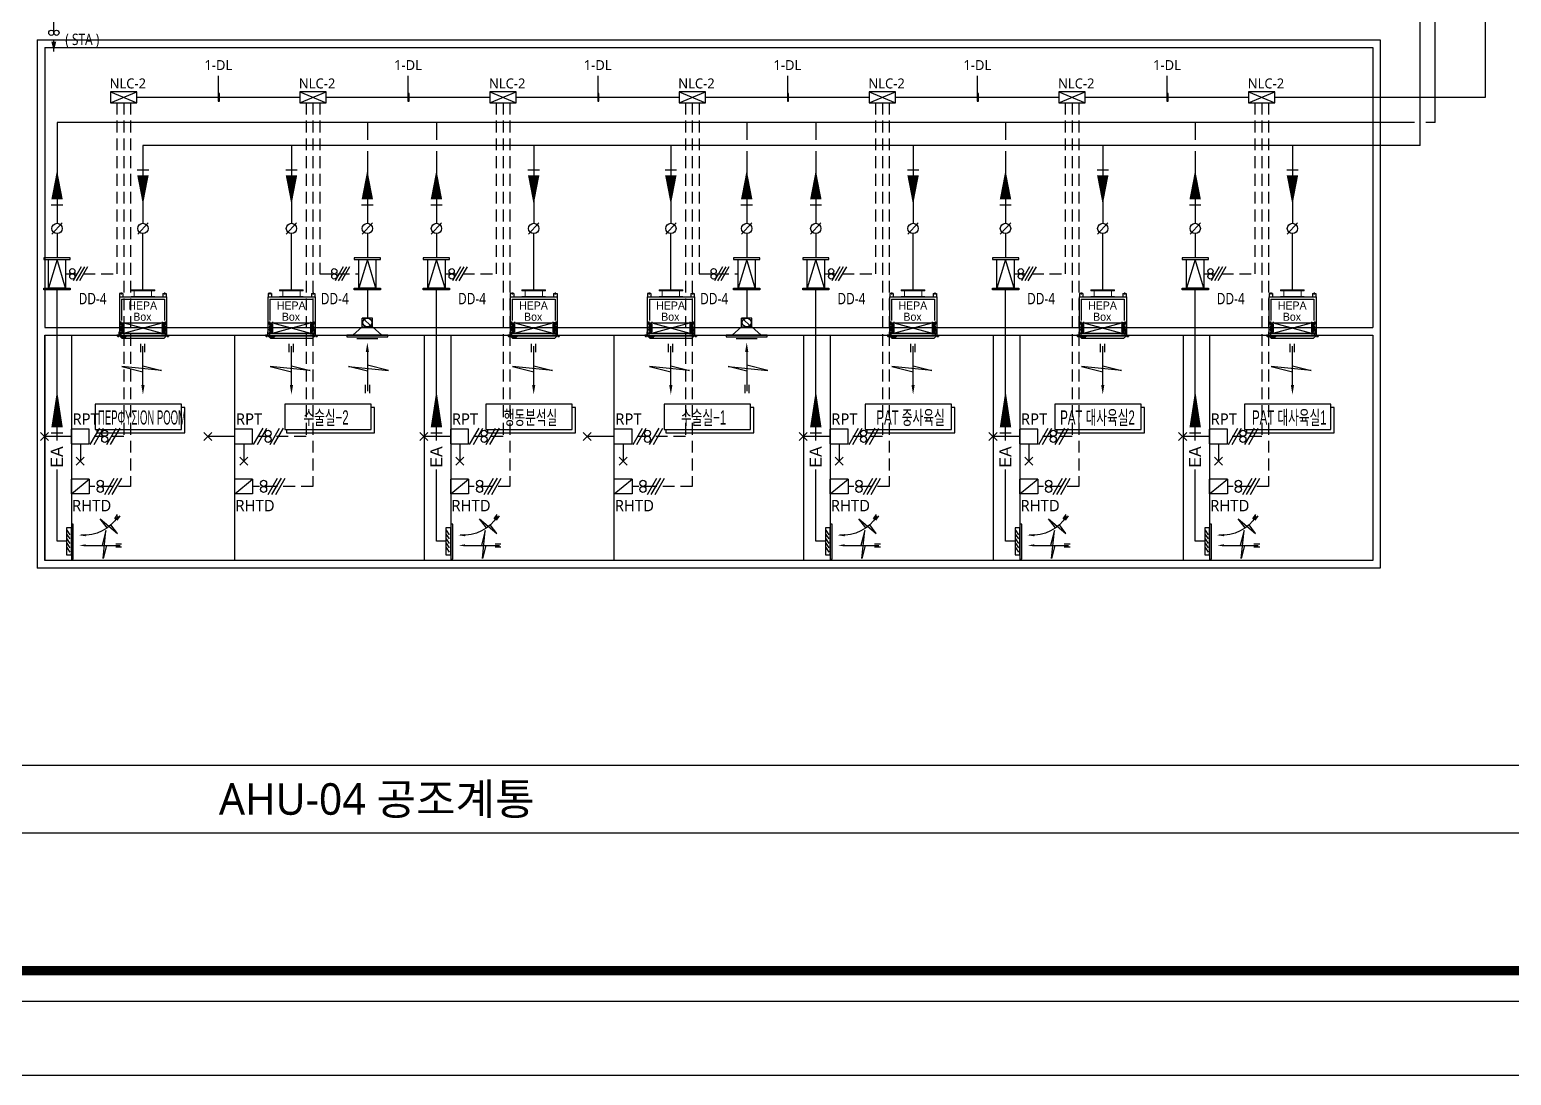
# Model space of a CAD drawing. Header units: millimetres. Extents: x -86 to 11742, y 5229 to 11464.
# Drawn here: x 10368.3 to 10680.7, y 5229.3 to 5449.8 of the extents above; entities that cross this region are included whole.
import ezdxf
from ezdxf.enums import TextEntityAlignment as Align

# ---------------------------------------------------------------- set-up
doc = ezdxf.new("R2010")
doc.units = ezdxf.units.MM
doc.header["$LTSCALE"] = 5
for name, pattern in [('$RECOVER_920808140118-19', [0]), ('CENTER', [2, 1.25, -0.25, 0.25, -0.25]), ('DASHED', [0.75, 0.5, -0.25])]:
    doc.linetypes.add(name, pattern=pattern)
doc.layers.get('0').update_dxf_attribs({"linetype": 'CONTINUOUS'})
for name, color, linetype in [('2', 2, 'CONTINUOUS'), ('7', 7, 'CONTINUOUS'), ('AUTO', 7, 'CONTINUOUS'), ('FORM', 7, 'CONTINUOUS'), ('NARA', 8, 'CONTINUOUS'), ('RA', 4, 'CONTINUOUS')]:
    doc.layers.add(name, color=color, linetype=linetype)
doc.styles.add('QQ', font='MALGUN.TTF.TTF')
doc.styles.add('SAMOO', font='Gulim.ttf')
doc.styles.get("Standard").update_dxf_attribs({"font": 'SYMBOL'})
pattern_1 = [(45, (-7996.556, -1174.573), (1e-15, 13.147562), [27.89019, -9.29673]), (135, (-7989.982, -1168), (1e-15, 13.147562), [27.89019, -9.29673])]

# ---------------------------------------------------------------- blocks, each defined once
blk = doc.blocks.new('ARW2')
at = {"color": 1}
for p, q in [((-6.63, 0.28), (-7.69, 0.28)), ((-1.19, 0), (-7.42, 0)), ((-4.35, -2.36), (-4.85, 2.68)), ((-4.85, 2.68), (-4.15, 0)), ((-6.63, -0.25), (-7.69, -0.25)), ((-4.93, 0), (-4.35, -2.36))]:
    blk.add_line(p, q, dxfattribs=at)
for points in [[(-1.2, 2.05), (-1.2, 1.65), (0, 1.85)], [(-1.2, 0.2), (-1.2, -0.2), (0, 0)]]:
    blk.add_solid(points, dxfattribs=at)
at = {"layer": 'RA', "color": 1}
for p, q in [((-6.46, 4.84), (-6.98, 5.62)), ((-6.89, 4.56), (-7.41, 5.34)), ((-3.8, 4.84), (-6.93, 2.14)), ((-6.93, 2.14), (-5.76, 3.73)), ((-5.06, 3.17), (-3.8, 4.84))]:
    blk.add_line(p, q, dxfattribs=at)
blk.add_arc((-0.81, 9.23), 7.4, 212.3808, 273.9222, dxfattribs=at)
blk = doc.blocks.new('RG')
at = {"layer": '2'}
for p, q in [((-0.36, -3.35), (-0.36, 3.25)), ((-0.36, 3.25), (0, 3.25)), ((0, 3.25), (0, 2.58)), ((0, 2.58), (0.91, 2.58)), ((0, -2.58), (0, 2.58)), ((0.91, 2.58), (0.91, -2.58)), ((0.91, -2.58), (0, -2.58)), ((0, -2.58), (0, -3.35)), ((0, -3.35), (-0.36, -3.35))]:
    blk.add_line(p, q, dxfattribs=at)
at = {"layer": '2', "color": 5}
for p, q in [((0.22, 1.23), (0.79, 2.1)), ((0.22, 0.44), (0.79, 1.31)), ((0.22, -0.4), (0.79, 0.47)), ((0.22, -1.21), (0.79, -0.34)), ((0.22, -2.05), (0.79, -1.18))]:
    blk.add_line(p, q, dxfattribs=at)
blk = doc.blocks.new('ARW')
at = {"color": 1}
for p, q in [((-41, 663), (-41, 833)), ((0, 0), (0, 790)), ((44, 663), (44, 833)), ((0, 391), (-377, 298)), ((-377, 298), (429, 379)), ((429, 379), (0, 266))]:
    blk.add_line(p, q, dxfattribs=at)
blk.add_solid([(32, 2), (-32, 2), (0, -190)], dxfattribs=at)
blk = doc.blocks.new('HB-S1')
at = {"layer": '7', "ltscale": 5}
h = blk.add_hatch(dxfattribs=at)
h.set_pattern_fill('AR-HBONE', color=5, scale=0.091503, style=0)
h.set_pattern_definition(pattern_1)
h.paths.add_polyline_path([(-279, 25), (-252, 25), (-252, 163), (-279, 163)])
h = blk.add_hatch(dxfattribs=at)
h.set_pattern_fill('AR-HBONE', color=5, scale=0.091503, style=0)
h.set_pattern_definition(pattern_1)
h.paths.add_polyline_path([(279, 163), (252, 163), (252, 25), (279, 25)])
at = {"color": 2, "linetype": 'Continuous', "lineweight": 15}
for p, q in [((-156, 595), (156, 595)), ((-156, 595), (-156, 588)), ((-156, 581), (-156, 588)), ((156, 588), (156, 595)), ((156, 581), (156, 588)), ((-156, 581), (156, 581)), ((156, 510), (-156, 510)), ((-156, 510), (-156, 503)), ((156, 503), (-156, 503)), ((131, 581), (-131, 581)), ((-114, 581), (-114, 510)), ((0, 503), (156, 503)), ((114, 510), (114, 581)), ((156, 503), (156, 510))]:
    blk.add_line(p, q, dxfattribs=at)
at = {"color": 2, "ltscale": 5}
for p, q in [((-311, 503), (-311, 0)), ((-311, 503), (311, 503)), ((-311, 492), (-311, 0)), ((311, 503), (311, 0)), ((-311, 0), (-343, 0)), ((-343, -11), (-343, 0)), ((-311, 0), (311, 0)), ((311, 0), (343, 0)), ((343, -11), (343, 0)), ((-307, -11), (-343, -11)), ((-337, -11), (-337, -19)), ((-319, -19), (-337, -19)), ((-319, -11), (-319, -19)), ((-307, -11), (307, -11)), ((274, -46), (-274, -46)), ((307, -11), (343, -11)), ((319, -11), (319, -19)), ((319, -19), (337, -19)), ((337, -11), (337, -19))]:
    blk.add_line(p, q, dxfattribs=at)
at = {"ltscale": 5}
for p, q in [((-263, 549), (-308, 549)), ((-308, 549), (-308, 503)), ((-263, 549), (-263, 503)), ((263, 549), (308, 549)), ((263, 549), (263, 503)), ((308, 549), (308, 503))]:
    blk.add_line(p, q, dxfattribs=at)
at = {"color": 5, "linetype": '$RECOVER_920808140118-19', "ltscale": 5}
for p, q in [((-283, 475), (-283, 190)), ((-283, 475), (283, 475)), ((283, 475), (283, 190))]:
    blk.add_line(p, q, dxfattribs=at)
at = {"color": 5, "ltscale": 5}
for p, q in [((-306, 174), (-306, 163)), ((-306, 163), (-252, 163)), ((-306, 21), (-306, 74)), ((-306, 74), (-284, 74)), ((-246, 21), (-306, 21)), ((-298, 145), (-298, 163)), ((-284, 145), (-298, 145)), ((-284, 163), (-284, 145)), ((-284, 74), (-284, 102)), ((-252, 174), (-252, 163)), ((246, 21), (306, 21)), ((252, 174), (252, 163)), ((306, 163), (252, 163)), ((284, 163), (284, 145)), ((284, 145), (298, 145)), ((284, 74), (284, 102)), ((306, 74), (284, 74)), ((298, 145), (298, 163)), ((306, 174), (306, 163)), ((306, 21), (306, 74))]:
    blk.add_line(p, q, dxfattribs=at)
at = {"layer": '7', "color": 1, "linetype": 'CENTER', "ltscale": 5}
for p, q in [((-263, 546), (-308, 546)), ((-285, 563), (-285, 535)), ((263, 546), (308, 546)), ((285, 563), (285, 535)), ((-328, 5), (-328, -30)), ((-291, 177), (-291, 3)), ((291, 177), (291, 3)), ((328, 5), (328, -30))]:
    blk.add_line(p, q, dxfattribs=at)
at = {"layer": '7', "color": 1, "ltscale": 5}
blk.add_line((-316, 44), (-316, 3), dxfattribs=at)
at = {"layer": '7', "color": 5, "linetype": 'DASHED', "ltscale": 5}
for p, q in [((-279, 163), (-279, 25)), ((-252, 163), (-252, 25)), ((252, 163), (252, 25)), ((279, 163), (279, 25))]:
    blk.add_line(p, q, dxfattribs=at)
at = {"layer": '7', "color": 5, "linetype": 'Continuous', "ltscale": 0.3}
for p, q in [((-279, 25), (279, 25)), ((-252, 163), (252, 163)), ((-252, 25), (252, 163)), ((-252, 163), (252, 25))]:
    blk.add_line(p, q, dxfattribs=at)
at = {"layer": '7', "color": 2, "ltscale": 5}
for p, q in [((-274, -46), (-311, -11)), ((274, -46), (311, -11))]:
    blk.add_line(p, q, dxfattribs=at)
at = {"layer": '7', "color": 5, "linetype": 'CENTER'}
for centre in [(-283, -17), (-272, -17), (-272, -28), (-261, -17), (-261, -28), (-261, -39), (-249, -17), (-249, -28), (-249, -39), (-238, -17), (-238, -28), (-226, -17)]:
    blk.add_circle(centre, 4.77, dxfattribs=at)
at = {"layer": '7', "color": 1, "style": 'SAMOO'}
for s, p in [('HEPA', (-3, 390)), ('Box', (-7, 241))]:
    blk.add_text(s, height=106.2, dxfattribs=at).set_placement(p, align=Align.MIDDLE)
blk = doc.blocks.new('A$C7EE361AC')
at = {"color": 5}
blk.add_line((12, 366), (253, 125), dxfattribs=at)
blk.add_circle((133, 246), 121, dxfattribs=at)
at = {"layer": '2'}
for p, q in [((-12, 125), (-265, -99)), ((-12, 125), (-12, 366)), ((277, 366), (-12, 366)), ((-12, 125), (277, 125)), ((277, 125), (277, 366)), ((530, -99), (277, 125)), ((424, -203), (-159, -203))]:
    blk.add_line(p, q, dxfattribs=at)
blk.add_lwpolyline([(697, -99), (-432, -99), (-432, -147), (697, -147)], close=True, dxfattribs=at)
blk = doc.blocks.new('form')
at = {"layer": 'AUTO'}
blk.add_line((816.92, -15.6), (-24.08, -15.6), dxfattribs=at)
at = {"layer": 'FORM', "color": 3}
blk.add_lwpolyline([(0, 562.79), (792.83, 562.79), (792.83, 0), (0, 0)], close=True, dxfattribs=at)
at = {"layer": 'FORM', "color": 2, "const_width": 1.94}
blk.add_lwpolyline([(12.48, 6.47), (12.48, 555.28), (781.78, 555.28), (781.78, 6.47)], close=True, dxfattribs=at)

msp = doc.modelspace()

# ---------------------------------------------------------------- linework, layer by layer
at = {"layer": 'AUTO', "color": 2}
for p, q in [((10675.23, 5551.04), (10675.23, 5435.51)), ((10408.05, 5440.04), (10408.05, 5434.72)), ((10448.05, 5440.04), (10448.05, 5434.72)), ((10488.05, 5440.04), (10488.05, 5434.72)), ((10528.05, 5440.04), (10528.05, 5434.72)), ((10568.1, 5440.04), (10568.1, 5434.72)), ((10608.1, 5440.04), (10608.1, 5434.72)), ((10425.23, 5435.51), (10390.87, 5435.51)), ((10408.31, 5436.3), (10408.05, 5436.3)), ((10408.05, 5434.72), (10408.31, 5434.72)), ((10408.31, 5434.72), (10408.31, 5436.3)), ((10465.32, 5435.51), (10430.78, 5435.51)), ((10448.31, 5436.3), (10448.05, 5436.3)), ((10448.05, 5434.72), (10448.31, 5434.72)), ((10448.31, 5434.72), (10448.31, 5436.3)), ((10505.23, 5435.51), (10470.87, 5435.51)), ((10488.31, 5436.3), (10488.05, 5436.3)), ((10488.05, 5434.72), (10488.31, 5434.72)), ((10488.31, 5434.72), (10488.31, 5436.3)), ((10545.32, 5435.51), (10510.78, 5435.51)), ((10528.31, 5436.3), (10528.05, 5436.3)), ((10528.05, 5434.72), (10528.31, 5434.72)), ((10528.31, 5434.72), (10528.31, 5436.3)), ((10585.32, 5435.51), (10550.87, 5435.51)), ((10568.36, 5436.3), (10568.1, 5436.3)), ((10568.1, 5434.72), (10568.36, 5434.72)), ((10568.36, 5434.72), (10568.36, 5436.3)), ((10625.32, 5435.51), (10590.87, 5435.51)), ((10608.36, 5436.3), (10608.1, 5436.3)), ((10608.1, 5434.72), (10608.36, 5434.72)), ((10608.36, 5434.72), (10608.36, 5436.3)), ((10675.23, 5435.51), (10630.87, 5435.51)), ((10377.08, 5351.93), (10380.84, 5355.02)), ((10411.53, 5351.93), (10415.29, 5355.02)), ((10457.08, 5351.93), (10460.84, 5355.02)), ((10491.53, 5351.93), (10495.29, 5355.02)), ((10537.08, 5351.93), (10540.84, 5355.02)), ((10577.08, 5351.93), (10580.84, 5355.02)), ((10617.08, 5351.93), (10620.84, 5355.02)), ((10127.98, 5294.71), (10754.98, 5294.71)), ((10127.98, 5280.46), (10754.98, 5280.46))]:
    msp.add_line(p, q, dxfattribs=at)
at = {"layer": 'AUTO', "color": 4, "linetype": 'DASHED'}
for p, q in [((10373.36, 5445.22), (10373.36, 5454.9)), ((10386.65, 5434.37), (10386.65, 5398.34)), ((10388.1, 5434.37), (10388.1, 5364.03)), ((10389.54, 5434.37), (10389.54, 5353.47)), ((10426.56, 5434.37), (10426.56, 5364.03)), ((10428.01, 5434.37), (10428.01, 5353.47)), ((10429.46, 5434.37), (10429.46, 5398.34)), ((10466.65, 5434.37), (10466.65, 5398.34)), ((10468.1, 5434.37), (10468.1, 5364.03)), ((10469.54, 5434.37), (10469.54, 5353.47)), ((10506.56, 5434.37), (10506.56, 5364.03)), ((10508.01, 5434.37), (10508.01, 5353.47)), ((10509.46, 5434.37), (10509.46, 5398.34)), ((10546.65, 5434.37), (10546.65, 5398.34)), ((10548.1, 5434.37), (10548.1, 5364.03)), ((10549.54, 5434.37), (10549.54, 5353.47)), ((10586.65, 5434.37), (10586.65, 5398.34)), ((10588.1, 5434.37), (10588.1, 5364.03)), ((10589.54, 5434.37), (10589.54, 5353.47)), ((10626.65, 5434.37), (10626.65, 5398.34)), ((10628.1, 5434.37), (10628.1, 5364.03)), ((10629.54, 5434.37), (10629.54, 5353.47)), ((10375.86, 5398.34), (10386.65, 5398.34)), ((10429.46, 5398.34), (10437.67, 5398.34)), ((10455.86, 5398.34), (10466.65, 5398.34)), ((10509.46, 5398.34), (10517.67, 5398.34)), ((10535.86, 5398.34), (10546.65, 5398.34)), ((10575.86, 5398.34), (10586.65, 5398.34)), ((10615.86, 5398.34), (10626.65, 5398.34)), ((10388.1, 5364.03), (10380.84, 5364.03)), ((10426.56, 5364.03), (10415.29, 5364.03)), ((10468.1, 5364.03), (10460.84, 5364.03)), ((10506.56, 5364.03), (10495.29, 5364.03)), ((10548.1, 5364.03), (10540.84, 5364.03)), ((10588.1, 5364.03), (10580.84, 5364.03)), ((10628.1, 5364.03), (10620.84, 5364.03)), ((10389.54, 5353.47), (10380.84, 5353.47)), ((10428.01, 5353.47), (10415.29, 5353.47)), ((10469.54, 5353.47), (10460.84, 5353.47)), ((10508.01, 5353.47), (10495.29, 5353.47)), ((10549.54, 5353.47), (10540.84, 5353.47)), ((10589.54, 5353.47), (10580.84, 5353.47)), ((10629.54, 5353.47), (10620.84, 5353.47))]:
    msp.add_line(p, q, dxfattribs=at)
at = {"layer": 'AUTO'}
for p, q in [((10385.32, 5436.65), (10390.87, 5434.37)), ((10385.32, 5434.37), (10390.87, 5436.65)), ((10385.32, 5436.65), (10390.87, 5434.37)), ((10385.32, 5434.37), (10390.87, 5436.65)), ((10425.23, 5436.65), (10430.78, 5434.37)), ((10425.23, 5434.37), (10430.78, 5436.65)), ((10425.23, 5436.65), (10430.78, 5434.37)), ((10425.23, 5434.37), (10430.78, 5436.65)), ((10465.32, 5436.65), (10470.87, 5434.37)), ((10465.32, 5434.37), (10470.87, 5436.65)), ((10465.32, 5436.65), (10470.87, 5434.37)), ((10465.32, 5434.37), (10470.87, 5436.65)), ((10505.23, 5436.65), (10510.78, 5434.37)), ((10505.23, 5434.37), (10510.78, 5436.65)), ((10505.23, 5436.65), (10510.78, 5434.37)), ((10505.23, 5434.37), (10510.78, 5436.65)), ((10545.32, 5436.65), (10550.87, 5434.37)), ((10545.32, 5434.37), (10550.87, 5436.65)), ((10545.32, 5436.65), (10550.87, 5434.37)), ((10545.32, 5434.37), (10550.87, 5436.65)), ((10585.32, 5436.65), (10590.87, 5434.37)), ((10585.32, 5434.37), (10590.87, 5436.65)), ((10585.32, 5436.65), (10590.87, 5434.37)), ((10585.32, 5434.37), (10590.87, 5436.65)), ((10625.32, 5436.65), (10630.87, 5434.37)), ((10625.32, 5434.37), (10630.87, 5436.65)), ((10625.32, 5436.65), (10630.87, 5434.37)), ((10625.32, 5434.37), (10630.87, 5436.65)), ((10379.13, 5399.79), (10377.42, 5396.82)), ((10379.82, 5399.79), (10378.1, 5396.82)), ((10380.5, 5399.79), (10378.79, 5396.82)), ((10434.37, 5399.79), (10432.66, 5396.82)), ((10435.06, 5399.79), (10433.34, 5396.82)), ((10435.74, 5399.79), (10434.03, 5396.82)), ((10459.13, 5399.79), (10457.42, 5396.82)), ((10459.82, 5399.79), (10458.1, 5396.82)), ((10460.5, 5399.79), (10458.79, 5396.82)), ((10514.37, 5399.79), (10512.66, 5396.82)), ((10515.06, 5399.79), (10513.34, 5396.82)), ((10515.74, 5399.79), (10514.03, 5396.82)), ((10539.13, 5399.79), (10537.42, 5396.82)), ((10539.82, 5399.79), (10538.1, 5396.82)), ((10540.5, 5399.79), (10538.79, 5396.82)), ((10579.13, 5399.79), (10577.42, 5396.82)), ((10579.82, 5399.79), (10578.1, 5396.82)), ((10580.5, 5399.79), (10578.79, 5396.82)), ((10619.13, 5399.79), (10617.42, 5396.82)), ((10619.82, 5399.79), (10618.1, 5396.82)), ((10620.5, 5399.79), (10618.79, 5396.82)), ((10370.56, 5364.88), (10372.26, 5363.19)), ((10370.56, 5363.19), (10372.26, 5364.88)), ((10381.05, 5362.33), (10383.05, 5365.8)), ((10381.85, 5362.33), (10383.85, 5365.8)), ((10384.54, 5362.33), (10386.54, 5365.8)), ((10385.34, 5362.33), (10387.34, 5365.8)), ((10405.02, 5364.88), (10406.71, 5363.19)), ((10405.02, 5363.19), (10406.71, 5364.88)), ((10415.5, 5362.33), (10417.5, 5365.8)), ((10416.3, 5362.33), (10418.3, 5365.8)), ((10418.99, 5362.33), (10420.99, 5365.8)), ((10419.79, 5362.33), (10421.79, 5365.8)), ((10450.56, 5364.88), (10452.26, 5363.19)), ((10450.56, 5363.19), (10452.26, 5364.88)), ((10461.05, 5362.33), (10463.05, 5365.8)), ((10461.85, 5362.33), (10463.85, 5365.8)), ((10464.54, 5362.33), (10466.54, 5365.8)), ((10465.34, 5362.33), (10467.34, 5365.8)), ((10485.02, 5364.88), (10486.71, 5363.19)), ((10485.02, 5363.19), (10486.71, 5364.88)), ((10495.5, 5362.33), (10497.5, 5365.8)), ((10496.3, 5362.33), (10498.3, 5365.8)), ((10498.99, 5362.33), (10500.99, 5365.8)), ((10499.79, 5362.33), (10501.79, 5365.8)), ((10530.56, 5364.88), (10532.26, 5363.19)), ((10530.56, 5363.19), (10532.26, 5364.88)), ((10541.05, 5362.33), (10543.05, 5365.8)), ((10541.85, 5362.33), (10543.85, 5365.8)), ((10544.54, 5362.33), (10546.54, 5365.8)), ((10545.34, 5362.33), (10547.34, 5365.8)), ((10570.56, 5364.88), (10572.26, 5363.19)), ((10570.56, 5363.19), (10572.26, 5364.88)), ((10581.05, 5362.33), (10583.05, 5365.8)), ((10581.85, 5362.33), (10583.85, 5365.8)), ((10584.54, 5362.33), (10586.54, 5365.8)), ((10585.34, 5362.33), (10587.34, 5365.8)), ((10610.56, 5364.88), (10612.26, 5363.19)), ((10610.56, 5363.19), (10612.26, 5364.88)), ((10621.05, 5362.33), (10623.05, 5365.8)), ((10621.85, 5362.33), (10623.85, 5365.8)), ((10624.54, 5362.33), (10626.54, 5365.8)), ((10625.34, 5362.33), (10627.34, 5365.8)), ((10377.08, 5364.03), (10371.41, 5364.03)), ((10378.96, 5362.49), (10378.96, 5358.8)), ((10411.53, 5364.03), (10405.86, 5364.03)), ((10413.41, 5362.49), (10413.41, 5358.8)), ((10457.08, 5364.03), (10451.41, 5364.03)), ((10458.96, 5362.49), (10458.96, 5358.8)), ((10491.53, 5364.03), (10485.86, 5364.03)), ((10493.41, 5362.49), (10493.41, 5358.8)), ((10537.08, 5364.03), (10531.41, 5364.03)), ((10538.96, 5362.49), (10538.96, 5358.8)), ((10577.08, 5364.03), (10571.41, 5364.03)), ((10578.96, 5362.49), (10578.96, 5358.8)), ((10617.08, 5364.03), (10611.41, 5364.03)), ((10618.96, 5362.49), (10618.96, 5358.8)), ((10378.11, 5357.95), (10379.8, 5359.64)), ((10379.8, 5357.95), (10378.11, 5359.64)), ((10412.56, 5357.95), (10414.26, 5359.64)), ((10414.26, 5357.95), (10412.56, 5359.64)), ((10458.11, 5357.95), (10459.8, 5359.64)), ((10459.8, 5357.95), (10458.11, 5359.64)), ((10492.56, 5357.95), (10494.26, 5359.64)), ((10494.26, 5357.95), (10492.56, 5359.64)), ((10538.11, 5357.95), (10539.8, 5359.64)), ((10539.8, 5357.95), (10538.11, 5359.64)), ((10578.11, 5357.95), (10579.8, 5359.64)), ((10579.8, 5357.95), (10578.11, 5359.64)), ((10618.11, 5357.95), (10619.8, 5359.64)), ((10619.8, 5357.95), (10618.11, 5359.64)), ((10384.1, 5351.77), (10386.1, 5355.24)), ((10384.9, 5351.77), (10386.9, 5355.24)), ((10385.7, 5351.77), (10387.7, 5355.24)), ((10418.55, 5351.77), (10420.55, 5355.24)), ((10419.35, 5351.77), (10421.35, 5355.24)), ((10420.15, 5351.77), (10422.15, 5355.24)), ((10464.1, 5351.77), (10466.1, 5355.24)), ((10464.9, 5351.77), (10466.9, 5355.24)), ((10465.7, 5351.77), (10467.7, 5355.24)), ((10498.55, 5351.77), (10500.55, 5355.24)), ((10499.35, 5351.77), (10501.35, 5355.24)), ((10500.15, 5351.77), (10502.15, 5355.24)), ((10544.1, 5351.77), (10546.1, 5355.24)), ((10544.9, 5351.77), (10546.9, 5355.24)), ((10545.7, 5351.77), (10547.7, 5355.24)), ((10584.1, 5351.77), (10586.1, 5355.24)), ((10584.9, 5351.77), (10586.9, 5355.24)), ((10585.7, 5351.77), (10587.7, 5355.24)), ((10624.1, 5351.77), (10626.1, 5355.24)), ((10624.9, 5351.77), (10626.9, 5355.24)), ((10625.7, 5351.77), (10627.7, 5355.24))]:
    msp.add_line(p, q, dxfattribs=at)
at = {"layer": 'AUTO', "color": 3}
for p, q in [((10380.84, 5365.58), (10377.08, 5365.58)), ((10377.08, 5362.49), (10377.08, 5365.58)), ((10380.84, 5362.49), (10380.84, 5365.58)), ((10415.29, 5365.58), (10411.53, 5365.58)), ((10411.53, 5362.49), (10411.53, 5365.58)), ((10415.29, 5362.49), (10415.29, 5365.58)), ((10460.84, 5365.58), (10457.08, 5365.58)), ((10457.08, 5362.49), (10457.08, 5365.58)), ((10460.84, 5362.49), (10460.84, 5365.58)), ((10495.29, 5365.58), (10491.53, 5365.58)), ((10491.53, 5362.49), (10491.53, 5365.58)), ((10495.29, 5362.49), (10495.29, 5365.58)), ((10540.84, 5365.58), (10537.08, 5365.58)), ((10537.08, 5362.49), (10537.08, 5365.58)), ((10540.84, 5362.49), (10540.84, 5365.58)), ((10580.84, 5365.58), (10577.08, 5365.58)), ((10577.08, 5362.49), (10577.08, 5365.58)), ((10580.84, 5362.49), (10580.84, 5365.58)), ((10620.84, 5365.58), (10617.08, 5365.58)), ((10617.08, 5362.49), (10617.08, 5365.58)), ((10620.84, 5362.49), (10620.84, 5365.58)), ((10377.08, 5362.49), (10380.84, 5362.49)), ((10411.53, 5362.49), (10415.29, 5362.49)), ((10457.08, 5362.49), (10460.84, 5362.49)), ((10491.53, 5362.49), (10495.29, 5362.49)), ((10537.08, 5362.49), (10540.84, 5362.49)), ((10577.08, 5362.49), (10580.84, 5362.49)), ((10617.08, 5362.49), (10620.84, 5362.49)), ((10377.08, 5351.93), (10377.08, 5355.02)), ((10380.84, 5355.02), (10377.08, 5355.02)), ((10380.84, 5355.02), (10380.84, 5351.93)), ((10411.53, 5351.93), (10411.53, 5355.02)), ((10415.29, 5355.02), (10411.53, 5355.02)), ((10415.29, 5355.02), (10415.29, 5351.93)), ((10457.08, 5351.93), (10457.08, 5355.02)), ((10460.84, 5355.02), (10457.08, 5355.02)), ((10460.84, 5355.02), (10460.84, 5351.93)), ((10491.53, 5351.93), (10491.53, 5355.02)), ((10495.29, 5355.02), (10491.53, 5355.02)), ((10495.29, 5355.02), (10495.29, 5351.93)), ((10537.08, 5351.93), (10537.08, 5355.02)), ((10540.84, 5355.02), (10537.08, 5355.02)), ((10540.84, 5355.02), (10540.84, 5351.93)), ((10577.08, 5351.93), (10577.08, 5355.02)), ((10580.84, 5355.02), (10577.08, 5355.02)), ((10580.84, 5355.02), (10580.84, 5351.93)), ((10617.08, 5351.93), (10617.08, 5355.02)), ((10620.84, 5355.02), (10617.08, 5355.02)), ((10620.84, 5355.02), (10620.84, 5351.93)), ((10380.84, 5351.93), (10377.08, 5351.93)), ((10415.29, 5351.93), (10411.53, 5351.93)), ((10460.84, 5351.93), (10457.08, 5351.93)), ((10495.29, 5351.93), (10491.53, 5351.93)), ((10540.84, 5351.93), (10537.08, 5351.93)), ((10580.84, 5351.93), (10577.08, 5351.93)), ((10620.84, 5351.93), (10617.08, 5351.93))]:
    msp.add_line(p, q, dxfattribs=at)
at = {"layer": 'AUTO'}
msp.add_lwpolyline([(10373.36, 5445.22, 0, 1.03, 0), (10373.36, 5447.27, 1.03, 1.03, 0)], format="xyseb", dxfattribs=at)
for points in [[(10385.32, 5434.37), (10390.87, 5434.37), (10390.87, 5436.65), (10385.32, 5436.65)], [(10385.32, 5434.37), (10390.87, 5434.37), (10390.87, 5436.65), (10385.32, 5436.65)], [(10425.23, 5434.37), (10430.78, 5434.37), (10430.78, 5436.65), (10425.23, 5436.65)], [(10425.23, 5434.37), (10430.78, 5434.37), (10430.78, 5436.65), (10425.23, 5436.65)], [(10465.32, 5434.37), (10470.87, 5434.37), (10470.87, 5436.65), (10465.32, 5436.65)], [(10465.32, 5434.37), (10470.87, 5434.37), (10470.87, 5436.65), (10465.32, 5436.65)], [(10505.23, 5434.37), (10510.78, 5434.37), (10510.78, 5436.65), (10505.23, 5436.65)], [(10505.23, 5434.37), (10510.78, 5434.37), (10510.78, 5436.65), (10505.23, 5436.65)], [(10545.32, 5434.37), (10550.87, 5434.37), (10550.87, 5436.65), (10545.32, 5436.65)], [(10545.32, 5434.37), (10550.87, 5434.37), (10550.87, 5436.65), (10545.32, 5436.65)], [(10585.32, 5434.37), (10590.87, 5434.37), (10590.87, 5436.65), (10585.32, 5436.65)], [(10585.32, 5434.37), (10590.87, 5434.37), (10590.87, 5436.65), (10585.32, 5436.65)], [(10625.32, 5434.37), (10630.87, 5434.37), (10630.87, 5436.65), (10625.32, 5436.65)], [(10625.32, 5434.37), (10630.87, 5434.37), (10630.87, 5436.65), (10625.32, 5436.65)]]:
    msp.add_lwpolyline(points, close=True, dxfattribs=at)
for centre, radius in [((10372.84, 5449.13), 0.549), ((10373.93, 5449.13), 0.549), ((10377.27, 5398.86), 0.549), ((10432.51, 5398.86), 0.549), ((10457.27, 5398.86), 0.549), ((10512.51, 5398.86), 0.549), ((10537.27, 5398.86), 0.549), ((10577.27, 5398.86), 0.549), ((10617.27, 5398.86), 0.549), ((10377.27, 5397.76), 0.549), ((10432.51, 5397.76), 0.549), ((10457.27, 5397.76), 0.549), ((10512.51, 5397.76), 0.549), ((10537.27, 5397.76), 0.549), ((10577.27, 5397.76), 0.549), ((10617.27, 5397.76), 0.549), ((10384.11, 5364.7), 0.64), ((10418.56, 5364.7), 0.64), ((10464.11, 5364.7), 0.64), ((10498.56, 5364.7), 0.64), ((10544.11, 5364.7), 0.64), ((10584.11, 5364.7), 0.64), ((10624.11, 5364.7), 0.64), ((10384.11, 5363.42), 0.64), ((10418.56, 5363.42), 0.64), ((10464.11, 5363.42), 0.64), ((10498.56, 5363.42), 0.64), ((10544.11, 5363.42), 0.64), ((10584.11, 5363.42), 0.64), ((10624.11, 5363.42), 0.64), ((10383.15, 5354.15), 0.64), ((10383.15, 5352.87), 0.64), ((10417.6, 5354.15), 0.64), ((10417.6, 5352.87), 0.64), ((10463.15, 5354.15), 0.64), ((10463.15, 5352.87), 0.64), ((10497.6, 5354.15), 0.64), ((10497.6, 5352.87), 0.64), ((10543.15, 5354.15), 0.64), ((10543.15, 5352.87), 0.64), ((10583.15, 5354.15), 0.64), ((10583.15, 5352.87), 0.64), ((10623.15, 5354.15), 0.64), ((10623.15, 5352.87), 0.64)]:
    msp.add_circle(centre, radius, dxfattribs=at)
at = {"layer": 'NARA', "color": 8}
for p, q in [((10664.68, 5430.19), (10664.68, 5545.71)), ((10661.48, 5425.39), (10661.48, 5540.91)), ((10369.88, 5447.62), (10369.88, 5336.25)), ((10369.88, 5447.62), (10653.08, 5447.62)), ((10653.08, 5447.62), (10653.08, 5336.25)), ((10371.48, 5446.02), (10371.48, 5387)), ((10371.48, 5446.02), (10651.48, 5446.02)), ((10651.48, 5446.02), (10651.48, 5387)), ((10660.28, 5430.19), (10374.05, 5430.19)), ((10374.05, 5430.19), (10374.05, 5408.97)), ((10439.48, 5430.19), (10439.48, 5426.59)), ((10454.05, 5430.19), (10454.05, 5426.59)), ((10519.48, 5430.19), (10519.48, 5426.59)), ((10534.05, 5430.19), (10534.05, 5426.59)), ((10574.05, 5430.19), (10574.05, 5426.59)), ((10614.05, 5430.19), (10614.05, 5426.59)), ((10664.68, 5430.19), (10662.68, 5430.19)), ((10661.48, 5425.39), (10392.16, 5425.39)), ((10392.16, 5425.39), (10392.16, 5408.97)), ((10423.48, 5425.39), (10423.48, 5408.97)), ((10474.56, 5425.39), (10474.56, 5408.97)), ((10503.48, 5425.39), (10503.48, 5408.97)), ((10554.56, 5425.39), (10554.56, 5408.97)), ((10594.56, 5425.39), (10594.56, 5408.97)), ((10634.56, 5425.39), (10634.56, 5408.97)), ((10439.48, 5424.19), (10439.48, 5408.97)), ((10454.05, 5424.19), (10454.05, 5408.97)), ((10519.48, 5424.19), (10519.48, 5408.97)), ((10534.05, 5424.19), (10534.05, 5408.97)), ((10574.05, 5424.19), (10574.05, 5408.97)), ((10614.05, 5424.19), (10614.05, 5408.97)), ((10390.95, 5420.24), (10393.37, 5420.24)), ((10422.27, 5420.24), (10424.68, 5420.24)), ((10473.35, 5420.24), (10475.77, 5420.24)), ((10502.27, 5420.24), (10504.68, 5420.24)), ((10553.35, 5420.24), (10555.77, 5420.24)), ((10593.35, 5420.24), (10595.77, 5420.24)), ((10633.35, 5420.24), (10635.77, 5420.24)), ((10372.84, 5412.84), (10375.26, 5412.84)), ((10438.27, 5412.84), (10440.68, 5412.84)), ((10452.84, 5412.84), (10455.26, 5412.84)), ((10518.27, 5412.84), (10520.68, 5412.84)), ((10532.84, 5412.84), (10535.26, 5412.84)), ((10572.84, 5412.84), (10575.26, 5412.84)), ((10612.84, 5412.84), (10615.26, 5412.84)), ((10374.05, 5406.79), (10374.05, 5401.71)), ((10374.05, 5406.79), (10374.05, 5401.71)), ((10392.16, 5394.91), (10392.16, 5406.79)), ((10423.48, 5394.91), (10423.48, 5406.79)), ((10439.48, 5406.79), (10439.48, 5401.71)), ((10439.48, 5406.79), (10439.48, 5401.71)), ((10454.05, 5406.79), (10454.05, 5401.71)), ((10454.05, 5406.79), (10454.05, 5401.71)), ((10474.56, 5394.91), (10474.56, 5406.79)), ((10503.48, 5394.91), (10503.48, 5406.79)), ((10519.48, 5406.79), (10519.48, 5401.71)), ((10519.48, 5406.79), (10519.48, 5401.71)), ((10534.05, 5406.79), (10534.05, 5401.71)), ((10534.05, 5406.79), (10534.05, 5401.71)), ((10554.56, 5394.91), (10554.56, 5406.79)), ((10574.05, 5406.79), (10574.05, 5401.71)), ((10574.05, 5406.79), (10574.05, 5401.71)), ((10594.56, 5394.91), (10594.56, 5406.79)), ((10614.05, 5406.79), (10614.05, 5401.71)), ((10614.05, 5406.79), (10614.05, 5401.71)), ((10634.56, 5394.91), (10634.56, 5406.79)), ((10374.05, 5401.35), (10372.24, 5395.32)), ((10375.86, 5395.32), (10374.05, 5401.35)), ((10439.48, 5401.35), (10437.67, 5395.32)), ((10441.29, 5395.32), (10439.48, 5401.35)), ((10454.05, 5401.35), (10452.24, 5395.32)), ((10455.86, 5395.32), (10454.05, 5401.35)), ((10519.48, 5401.35), (10517.67, 5395.32)), ((10521.29, 5395.32), (10519.48, 5401.35)), ((10534.05, 5401.35), (10532.24, 5395.32)), ((10535.86, 5395.32), (10534.05, 5401.35)), ((10574.05, 5401.35), (10572.24, 5395.32)), ((10575.86, 5395.32), (10574.05, 5401.35)), ((10614.05, 5401.35), (10612.24, 5395.32)), ((10615.86, 5395.32), (10614.05, 5401.35)), ((10374.05, 5363.16), (10374.05, 5394.96)), ((10439.48, 5394.96), (10439.48, 5388.97)), ((10439.48, 5394.96), (10439.48, 5388.97)), ((10454.05, 5363.16), (10454.05, 5394.96)), ((10519.48, 5394.96), (10519.48, 5388.97)), ((10519.48, 5394.96), (10519.48, 5388.97)), ((10534.05, 5363.16), (10534.05, 5394.96)), ((10574.05, 5363.16), (10574.05, 5394.96)), ((10614.05, 5363.16), (10614.05, 5394.96)), ((10371.48, 5387), (10651.48, 5387)), ((10371.48, 5385.4), (10371.48, 5337.85)), ((10371.48, 5385.4), (10371.48, 5337.85)), ((10371.48, 5385.4), (10651.48, 5385.4)), ((10371.48, 5337.85), (10371.48, 5385.4)), ((10371.48, 5385.4), (10371.48, 5337.85)), ((10377.08, 5385.4), (10377.08, 5337.85)), ((10411.48, 5385.4), (10411.48, 5337.85)), ((10451.48, 5385.4), (10451.48, 5337.85)), ((10451.48, 5385.4), (10451.48, 5337.85)), ((10457.08, 5385.4), (10457.08, 5337.85)), ((10491.48, 5385.4), (10491.48, 5337.85)), ((10531.48, 5385.4), (10531.48, 5337.85)), ((10537.08, 5385.4), (10537.08, 5337.85)), ((10571.48, 5385.4), (10571.48, 5337.85)), ((10577.08, 5385.4), (10577.08, 5337.85)), ((10611.48, 5385.4), (10611.48, 5337.85)), ((10617.08, 5385.4), (10617.08, 5337.85)), ((10651.48, 5385.4), (10651.48, 5337.85)), ((10651.48, 5385.4), (10651.48, 5337.85)), ((10651.48, 5385.4), (10651.48, 5337.85)), ((10651.48, 5385.4), (10651.48, 5337.85)), ((10651.48, 5385.4), (10651.48, 5337.85)), ((10651.48, 5385.4), (10651.48, 5337.85)), ((10651.48, 5385.4), (10651.48, 5337.85)), ((10653.08, 5385.4), (10653.08, 5337.85)), ((10372.84, 5364.79), (10375.26, 5364.79)), ((10452.84, 5364.79), (10455.26, 5364.79)), ((10532.84, 5364.79), (10535.26, 5364.79)), ((10572.84, 5364.79), (10575.26, 5364.79)), ((10612.84, 5364.79), (10615.26, 5364.79)), ((10374.05, 5341.92), (10374.05, 5357.04)), ((10454.05, 5341.92), (10454.05, 5357.04)), ((10534.05, 5341.92), (10534.05, 5357.04)), ((10574.05, 5341.92), (10574.05, 5357.04)), ((10614.05, 5341.92), (10614.05, 5357.04)), ((10376.07, 5341.92), (10374.05, 5341.92)), ((10456.07, 5341.92), (10454.05, 5341.92)), ((10536.07, 5341.92), (10534.05, 5341.92)), ((10576.07, 5341.92), (10574.05, 5341.92)), ((10616.07, 5341.92), (10614.05, 5341.92)), ((10651.48, 5337.85), (10371.48, 5337.85)), ((10653.08, 5336.25), (10369.88, 5336.25))]:
    msp.add_line(p, q, dxfattribs=at)
at = {"layer": 'NARA', "color": 8, "linetype": 'Continuous'}
for p, q in [((10372.96, 5406.71), (10375.14, 5409.05)), ((10391.07, 5406.71), (10393.25, 5409.05)), ((10422.39, 5406.71), (10424.57, 5409.05)), ((10438.39, 5406.71), (10440.57, 5409.05)), ((10452.96, 5406.71), (10455.14, 5409.05)), ((10473.47, 5406.71), (10475.65, 5409.05)), ((10502.39, 5406.71), (10504.57, 5409.05)), ((10518.39, 5406.71), (10520.57, 5409.05)), ((10532.96, 5406.71), (10535.14, 5409.05)), ((10553.47, 5406.71), (10555.65, 5409.05)), ((10572.96, 5406.71), (10575.14, 5409.05)), ((10593.47, 5406.71), (10595.65, 5409.05)), ((10612.96, 5406.71), (10615.14, 5409.05)), ((10633.47, 5406.71), (10635.65, 5409.05))]:
    msp.add_line(p, q, dxfattribs=at)
at = {"layer": 'NARA', "color": 8}
for points in [[(10374.05, 5420.24, 0, 2.41, 0), (10374.05, 5414.02, 2.41, 2.41, 0)], [(10439.48, 5420.24, 0, 2.41, 0), (10439.48, 5414.02, 2.41, 2.41, 0)], [(10454.05, 5420.24, 0, 2.41, 0), (10454.05, 5414.02, 2.41, 2.41, 0)], [(10519.48, 5420.24, 0, 2.41, 0), (10519.48, 5414.02, 2.41, 2.41, 0)], [(10534.05, 5420.24, 0, 2.41, 0), (10534.05, 5414.02, 2.41, 2.41, 0)], [(10574.05, 5420.24, 0, 2.41, 0), (10574.05, 5414.02, 2.41, 2.41, 0)], [(10614.05, 5420.24, 0, 2.41, 0), (10614.05, 5414.02, 2.41, 2.41, 0)], [(10392.16, 5412.84, 0, 2.41, 0), (10392.16, 5419.07, 2.41, 2.41, 0)], [(10423.48, 5412.84, 0, 2.41, 0), (10423.48, 5419.07, 2.41, 2.41, 0)], [(10474.56, 5412.84, 0, 2.41, 0), (10474.56, 5419.07, 2.41, 2.41, 0)], [(10503.48, 5412.84, 0, 2.41, 0), (10503.48, 5419.07, 2.41, 2.41, 0)], [(10554.56, 5412.84, 0, 2.41, 0), (10554.56, 5419.07, 2.41, 2.41, 0)], [(10594.56, 5412.84, 0, 2.41, 0), (10594.56, 5419.07, 2.41, 2.41, 0)], [(10634.56, 5412.84, 0, 2.41, 0), (10634.56, 5419.07, 2.41, 2.41, 0)], [(10374.05, 5373.79, 0, 2.41, 0), (10374.05, 5365.97, 2.41, 2.41, 0)], [(10454.05, 5373.79, 0, 2.41, 0), (10454.05, 5365.97, 2.41, 2.41, 0)], [(10534.05, 5373.79, 0, 2.41, 0), (10534.05, 5365.97, 2.41, 2.41, 0)], [(10574.05, 5373.79, 0, 2.41, 0), (10574.05, 5365.97, 2.41, 2.41, 0)], [(10614.05, 5373.79, 0, 2.41, 0), (10614.05, 5365.97, 2.41, 2.41, 0)]]:
    msp.add_lwpolyline(points, format="xyseb", dxfattribs=at)
for points in [[(10371.28, 5401.71), (10371.28, 5401.35), (10376.83, 5401.35), (10376.83, 5401.71)], [(10372.24, 5401.35), (10375.86, 5401.35), (10375.86, 5395.32), (10372.24, 5395.32)], [(10436.7, 5401.71), (10436.7, 5401.35), (10442.25, 5401.35), (10442.25, 5401.71)], [(10437.67, 5401.35), (10441.29, 5401.35), (10441.29, 5395.32), (10437.67, 5395.32)], [(10451.28, 5401.71), (10451.28, 5401.35), (10456.83, 5401.35), (10456.83, 5401.71)], [(10452.24, 5401.35), (10455.86, 5401.35), (10455.86, 5395.32), (10452.24, 5395.32)], [(10516.7, 5401.71), (10516.7, 5401.35), (10522.25, 5401.35), (10522.25, 5401.71)], [(10517.67, 5401.35), (10521.29, 5401.35), (10521.29, 5395.32), (10517.67, 5395.32)], [(10531.28, 5401.71), (10531.28, 5401.35), (10536.83, 5401.35), (10536.83, 5401.71)], [(10532.24, 5401.35), (10535.86, 5401.35), (10535.86, 5395.32), (10532.24, 5395.32)], [(10571.28, 5401.71), (10571.28, 5401.35), (10576.83, 5401.35), (10576.83, 5401.71)], [(10572.24, 5401.35), (10575.86, 5401.35), (10575.86, 5395.32), (10572.24, 5395.32)], [(10611.28, 5401.71), (10611.28, 5401.35), (10616.83, 5401.35), (10616.83, 5401.71)], [(10612.24, 5401.35), (10615.86, 5401.35), (10615.86, 5395.32), (10612.24, 5395.32)], [(10371.28, 5394.96), (10371.28, 5395.32), (10376.83, 5395.32), (10376.83, 5394.96)], [(10436.7, 5394.96), (10436.7, 5395.32), (10442.25, 5395.32), (10442.25, 5394.96)], [(10451.28, 5394.96), (10451.28, 5395.32), (10456.83, 5395.32), (10456.83, 5394.96)], [(10516.7, 5394.96), (10516.7, 5395.32), (10522.25, 5395.32), (10522.25, 5394.96)], [(10531.28, 5394.96), (10531.28, 5395.32), (10536.83, 5395.32), (10536.83, 5394.96)], [(10571.28, 5394.96), (10571.28, 5395.32), (10576.83, 5395.32), (10576.83, 5394.96)], [(10611.28, 5394.96), (10611.28, 5395.32), (10616.83, 5395.32), (10616.83, 5394.96)], [(10382.07, 5370.82), (10382.07, 5365.48), (10400.26, 5365.48), (10400.26, 5370.82)], [(10422.07, 5370.82), (10422.07, 5365.48), (10440.26, 5365.48), (10440.26, 5370.82)], [(10464.47, 5370.82), (10464.47, 5365.48), (10482.66, 5365.48), (10482.66, 5370.82)], [(10502.07, 5370.82), (10502.07, 5365.48), (10520.26, 5365.48), (10520.26, 5370.82)], [(10544.47, 5370.82), (10544.47, 5365.48), (10562.66, 5365.48), (10562.66, 5370.82)], [(10584.47, 5370.82), (10584.47, 5365.48), (10602.66, 5365.48), (10602.66, 5370.82)], [(10624.47, 5370.82), (10624.47, 5365.48), (10642.66, 5365.48), (10642.66, 5370.82)]]:
    msp.add_lwpolyline(points, close=True, dxfattribs=at)
for points in [[(10382.44, 5365.48), (10382.44, 5364.82), (10400.96, 5364.82), (10400.96, 5370.15), (10400.29, 5370.15)], [(10422.44, 5365.48), (10422.44, 5364.82), (10440.96, 5364.82), (10440.96, 5370.15), (10440.29, 5370.15)], [(10464.84, 5365.48), (10464.84, 5364.82), (10483.36, 5364.82), (10483.36, 5370.15), (10482.69, 5370.15)], [(10502.44, 5365.48), (10502.44, 5364.82), (10520.96, 5364.82), (10520.96, 5370.15), (10520.29, 5370.15)], [(10544.84, 5365.48), (10544.84, 5364.82), (10563.36, 5364.82), (10563.36, 5370.15), (10562.69, 5370.15)], [(10584.84, 5365.48), (10584.84, 5364.82), (10603.36, 5364.82), (10603.36, 5370.15), (10602.69, 5370.15)], [(10624.84, 5365.48), (10624.84, 5364.82), (10643.36, 5364.82), (10643.36, 5370.15), (10642.69, 5370.15)]]:
    msp.add_lwpolyline(points, dxfattribs=at)
at = {"layer": 'NARA', "color": 8, "linetype": 'Continuous'}
for centre in [(10374.05, 5407.88), (10392.16, 5407.88), (10423.48, 5407.88), (10439.48, 5407.88), (10454.05, 5407.88), (10474.56, 5407.88), (10503.48, 5407.88), (10519.48, 5407.88), (10534.05, 5407.88), (10554.56, 5407.88), (10574.05, 5407.88), (10594.56, 5407.88), (10614.05, 5407.88), (10634.56, 5407.88)]:
    msp.add_circle(centre, 1.09, dxfattribs=at)

# ---------------------------------------------------------------- block references
at = {"layer": 'AUTO', "xscale": 0.999994771384126, "yscale": 0.999994771384126, "zscale": 0.999994771384126}
msp.add_blockref('form', (10083.99, 5244.93), dxfattribs=at)
at = {"layer": 'NARA', "color": 8}
for name, p, xscale, yscale, zscale in [('HB-S1', (10392.16, 5385.4), 0.016, 0.016, 0.016), ('HB-S1', (10423.48, 5385.4), 0.016, 0.016, 0.016), ('HB-S1', (10474.56, 5385.4), 0.016, 0.016, 0.016), ('HB-S1', (10503.48, 5385.4), 0.016, 0.016, 0.016), ('HB-S1', (10554.56, 5385.4), 0.016, 0.016, 0.016), ('HB-S1', (10594.56, 5385.4), 0.016, 0.016, 0.016), ('HB-S1', (10634.56, 5385.4), 0.016, 0.016, 0.016), ('A$C7EE361AC', (10438.46, 5386.16), 0.007679999998211707, 0.007679999998211707, 0.007679999998211707), ('A$C7EE361AC', (10518.46, 5386.16), 0.007679999998211707, 0.007679999998211707, 0.007679999998211707), ('ARW', (10392.16, 5374.84), -0.01044911434315145, 0.01044911435432732, 0.01044911435114711), ('ARW', (10423.48, 5374.84), -0.01044911434315145, 0.01044911435432732, 0.01044911435114711), ('ARW', (10474.56, 5374.84), -0.01044911434315145, 0.01044911435432732, 0.01044911435114711), ('ARW', (10503.48, 5374.84), -0.01044911434315145, 0.01044911435432732, 0.01044911435114711), ('ARW', (10554.56, 5374.84), -0.01044911434315145, 0.01044911435432732, 0.01044911435114711), ('ARW', (10594.56, 5374.84), -0.01044911434315145, 0.01044911435432732, 0.01044911435114711), ('ARW', (10634.56, 5374.84), -0.01044911434315145, 0.01044911435432732, 0.01044911435114711), ('ARW2', (10378.71, 5341.06), -1.163313206851483, 1.163313206836581, 1.163313206848775), ('ARW2', (10458.71, 5341.06), -1.163313206851483, 1.163313206836581, 1.163313206848775), ('ARW2', (10538.71, 5341.06), -1.163313206851483, 1.163313206836581, 1.163313206848775), ('ARW2', (10578.71, 5341.06), -1.163313206851483, 1.163313206836581, 1.163313206848775), ('ARW2', (10618.71, 5341.06), -1.163313206851483, 1.163313206836581, 1.163313206848775), ('RG', (10377.08, 5341.92), -1.114712566196919, 1.114712566182017, 1.114712566207093), ('RG', (10457.08, 5341.92), -1.114712566196919, 1.114712566182017, 1.114712566207093), ('RG', (10537.08, 5341.92), -1.114712566196919, 1.114712566182017, 1.114712566207093), ('RG', (10577.08, 5341.92), -1.114712566196919, 1.114712566182017, 1.114712566207093), ('RG', (10617.08, 5341.92), -1.114712566196919, 1.114712566182017, 1.114712566207093)]:
    msp.add_blockref(name, p, dxfattribs=dict(at, xscale=xscale, yscale=yscale, zscale=zscale))
at = {"layer": 'NARA', "color": 8, "xscale": -0.01044911434315145, "yscale": 0.01044911435432732, "zscale": 0.01044911435114711, "rotation": 180}
for p in [(10439.48, 5381.86), (10519.48, 5381.86)]:
    msp.add_blockref('ARW', p, dxfattribs=at)

# ---------------------------------------------------------------- texts
at = {"layer": 'AUTO', "color": 4, "style": 'QQ', "width": 0.8}
msp.add_text('( STA )', height=2.4, dxfattribs=at).set_placement((10375.79, 5446.55))
at = {"layer": 'AUTO', "color": 2, "style": 'QQ'}
for p in [(10408.05, 5442.32), (10448.05, 5442.32), (10488.05, 5442.32), (10528.05, 5442.32), (10568.1, 5442.32), (10608.1, 5442.32)]:
    msp.add_text('1-DL', height=2.1, dxfattribs=at).set_placement(p, align=Align.MIDDLE_CENTER)
for s, height, p in [('NLC-2', 2.1, (10385.13, 5437.4)), ('NLC-2', 2.1, (10425.04, 5437.4)), ('NLC-2', 2.1, (10465.13, 5437.4)), ('NLC-2', 2.1, (10505.04, 5437.4)), ('NLC-2', 2.1, (10545.13, 5437.4)), ('NLC-2', 2.1, (10585.13, 5437.4)), ('NLC-2', 2.1, (10625.13, 5437.4)), ('RPT', 2.4, (10377.29, 5366.5)), ('RPT', 2.4, (10411.75, 5366.5)), ('RPT', 2.4, (10457.29, 5366.5)), ('RPT', 2.4, (10491.75, 5366.5)), ('RPT', 2.4, (10537.29, 5366.5)), ('RPT', 2.4, (10577.29, 5366.5)), ('RPT', 2.4, (10617.29, 5366.5)), ('RHTD', 2.4, (10377.2, 5348.25)), ('RHTD', 2.4, (10411.65, 5348.25)), ('RHTD', 2.4, (10457.2, 5348.25)), ('RHTD', 2.4, (10491.65, 5348.25)), ('RHTD', 2.4, (10537.2, 5348.25)), ('RHTD', 2.4, (10577.2, 5348.25)), ('RHTD', 2.4, (10617.2, 5348.25))]:
    msp.add_text(s, height=height, dxfattribs=at).set_placement(p)
at = {"layer": 'AUTO', "color": 2, "style": 'QQ', "width": 0.8}
for p in [(10378.61, 5391.89), (10429.67, 5391.89), (10458.61, 5391.89), (10509.67, 5391.89), (10538.61, 5391.89), (10578.61, 5391.89), (10618.61, 5391.89)]:
    msp.add_text('DD-4', height=2.4, dxfattribs=at).set_placement(p)
at = {"layer": 'AUTO', "color": 7, "style": 'QQ'}
msp.add_text('AHU-04 공조계통', height=6.65, dxfattribs=at).set_placement((10441.48, 5287.59), align=Align.MIDDLE_CENTER)
at = {"layer": 'NARA', "color": 8}
for s, width, p in [('PERFUSION ROOM', 0.5, (10382.68, 5366.53)), ('수술실-2', 0.6, (10426.01, 5366.53)), ('행동분석실', 0.6, (10468.24, 5366.53)), ('수술실-1', 0.6, (10505.61, 5366.53)), ('RAT 중사육실', 0.6, (10546.84, 5366.53)), ('RAT 대사육실2', 0.6, (10585.59, 5366.53)), ('RAT 대사육실1', 0.6, (10626.04, 5366.53))]:
    msp.add_text(s, height=3, dxfattribs=dict(at, width=width)).set_placement(p)
at = {"layer": 'NARA', "color": 8, "style": 'SAMOO'}
for p in [(10375.29, 5357.47), (10455.29, 5357.47), (10535.29, 5357.47), (10575.29, 5357.47), (10615.29, 5357.47)]:
    msp.add_text('EA', height=2.56, rotation=90, dxfattribs=at).set_placement(p)

doc.saveas('drawing.dxf')
